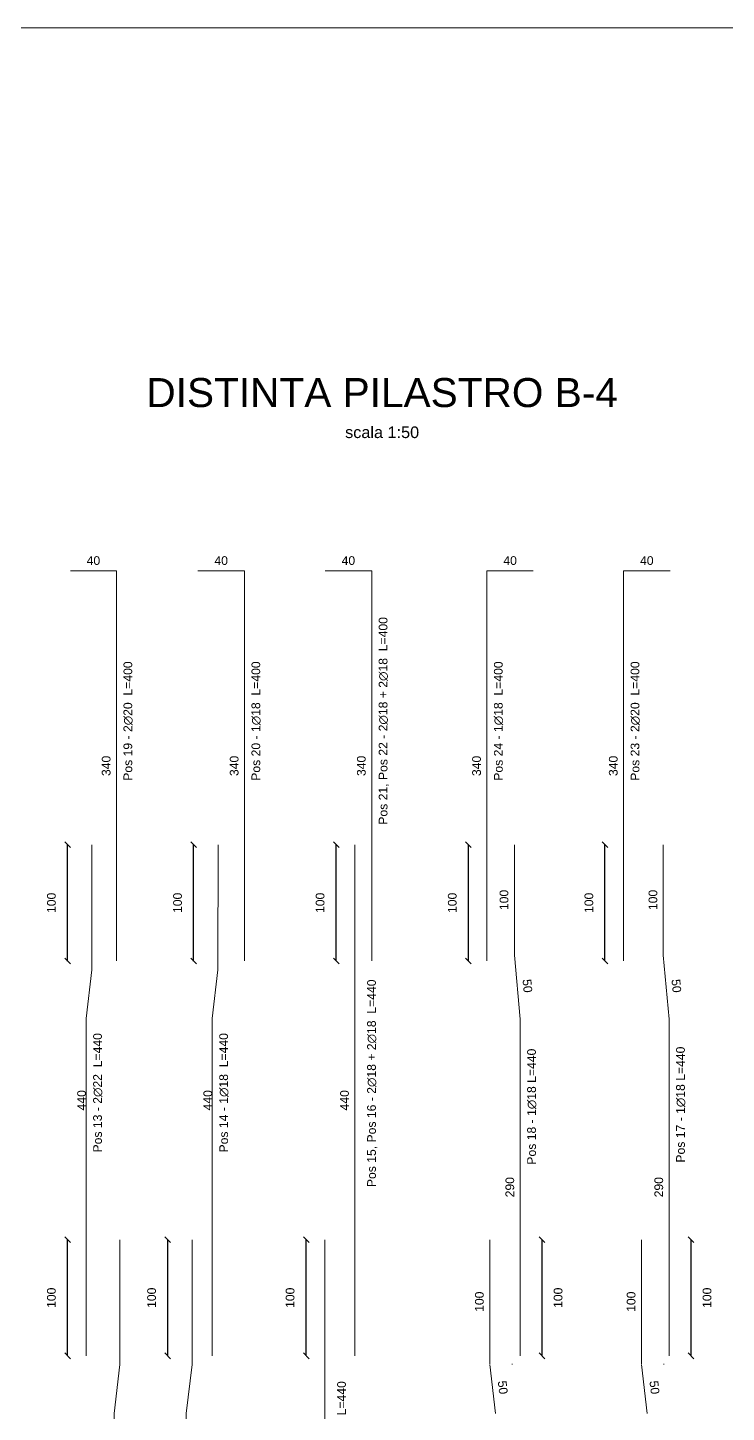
# Model space of a CAD drawing. Header units: millimetres. Extents: x -455371 to 117772, y -78417 to 116564.
# Drawn here: x -417118 to -411110, y 58303 to 70223 of the extents above; entities that cross this region are included whole.
import ezdxf

# ---------------------------------------------------------------- set-up
doc = ezdxf.new("R2010")
doc.units = ezdxf.units.MM
doc.layers.get('0').update_dxf_attribs({"color": 255})
for name, color, linetype, lineweight in [('armature', 5, 'Continuous', 18), ('quote', 5, 'Continuous', 15), ('Scritte', 7, 'Continuous', 15)]:
    doc.layers.add(name, color=color, linetype=linetype, lineweight=lineweight)
doc.styles.get("Standard").update_dxf_attribs({"font": 'arial.ttf'})
doc.dimstyles.new('per distinte 1 a 50', dxfattribs={"dimtxt": 75, "dimasz": 150, "dimexe": 0.18, "dimexo": 250, "dimgap": 50, "dimtad": 1, "dimdec": 0, "dimlfac": 0.1, "dimzin": 0, "dimdsep": 46, "dimtxsty": 'Standard', "dimblk": 'NONE', "dimcen": 0, "dimse1": 1, "dimse2": 1, "dimsd1": 1, "dimsd2": 1, "dimadec": 0, "dimazin": 0, "dimtfac": 1, "dimtdec": 0, "dimtix": 1, "dimtofl": 0, "dimtmove": 0, "dimatfit": 3, "dimldrblk": 'NONE', "dimfxl": 250, "dimfxlon": 1, "dimtolj": 1, "dimtzin": 0, "dimarcsym": 2})
doc.dimstyles.new('scala1 a 50', dxfattribs={"dimtxt": 75, "dimasz": 50, "dimexe": 0.18, "dimexo": 250, "dimgap": 100, "dimtad": 2, "dimdec": 0, "dimlfac": 0.1, "dimzin": 0, "dimdsep": 46, "dimtxsty": 'Standard', "dimblk": 'OBLIQUE', "dimcen": -100, "dimadec": 0, "dimazin": 0, "dimtfac": 1, "dimtdec": 0, "dimtofl": 0, "dimtmove": 0, "dimatfit": 3, "dimfxl": 250, "dimfxlon": 1, "dimtolj": 1, "dimtzin": 0, "dimarcsym": 0})

# ---------------------------------------------------------------- blocks, each defined once
blk = doc.blocks.new('*D2925')
at = {"layer": 'Defpoints', "color": 0, "transparency": 16777216}
for p in [(-416375, 59789), (-416375, 55389), (-416375, 55389)]:
    blk.add_point(p, dxfattribs=at)
at = {"layer": 'quote', "color": 0, "transparency": 16777216, "insert": (-416463, 57589), "char_height": 75, "attachment_point": 5, "rotation": 90}
blk.add_mtext('\\A1;440', dxfattribs=at)
blk = doc.blocks.new('_None')
blk = doc.blocks.new('*D3023')
at = {"layer": 'Defpoints', "color": 0, "transparency": 16777216}
for p in [(-413145, 58722), (-413145, 58722), (-413095, 58293)]:
    blk.add_point(p, dxfattribs=at)
at = {"layer": 'quote', "color": 0, "transparency": 16777216, "insert": (-413032, 58517), "char_height": 75, "attachment_point": 5, "rotation": 276.6072}
blk.add_mtext('\\A1;50', dxfattribs=at)
blk = doc.blocks.new('*D2927')
at = {"layer": 'Defpoints', "color": 0, "transparency": 16777216}
for p in [(-416566, 63189), (-416616, 58789), (-416566, 58789)]:
    blk.add_point(p, dxfattribs=at)
at = {"layer": 'quote', "color": 0, "transparency": 16777216, "insert": (-416654, 60989), "char_height": 75, "attachment_point": 5, "rotation": 90}
blk.add_mtext('\\A1;440', dxfattribs=at)
blk = doc.blocks.new('*D2928')
at = {"layer": 'Defpoints', "color": 0, "transparency": 16777216}
for p in [(-412883, 61693), (-412883, 58789), (-412883, 58789)]:
    blk.add_point(p, dxfattribs=at)
at = {"layer": 'quote', "color": 0, "transparency": 16777216, "insert": (-412971, 60241), "char_height": 75, "attachment_point": 5, "rotation": 90}
blk.add_mtext('\\A1;290', dxfattribs=at)
blk = doc.blocks.new('*D3024')
at = {"layer": 'Defpoints', "color": 0, "transparency": 16777216}
for p in [(-412933, 62239), (-412933, 62239), (-412883, 61693)]:
    blk.add_point(p, dxfattribs=at)
at = {"layer": 'quote', "color": 0, "transparency": 16777216, "insert": (-412820, 61974), "char_height": 75, "attachment_point": 5, "rotation": 275.2326}
blk.add_mtext('\\A1;50', dxfattribs=at)
blk = doc.blocks.new('*D3025')
at = {"layer": 'Defpoints', "color": 0, "transparency": 16777216}
for p in [(-412933, 63189), (-412933, 63189), (-412933, 62239)]:
    blk.add_point(p, dxfattribs=at)
at = {"layer": 'quote', "color": 0, "transparency": 16777216, "insert": (-413021, 62714), "char_height": 75, "attachment_point": 5, "rotation": 90}
blk.add_mtext('\\A1;100', dxfattribs=at)
blk = doc.blocks.new('*D2929')
at = {"layer": 'Defpoints', "color": 0, "transparency": 16777216}
for p in [(-416355, 65547), (-416355, 62189), (-416355, 62189)]:
    blk.add_point(p, dxfattribs=at)
at = {"layer": 'quote', "color": 0, "transparency": 16777216, "insert": (-416443, 63868), "char_height": 75, "attachment_point": 5, "rotation": 90}
blk.add_mtext('\\A1;340', dxfattribs=at)
blk = doc.blocks.new('*D3026')
at = {"layer": 'Defpoints', "color": 0, "transparency": 16777216}
for p in [(-416751, 65547), (-416355, 65547), (-416355, 65547)]:
    blk.add_point(p, dxfattribs=at)
at = {"layer": 'quote', "color": 0, "transparency": 16777216, "insert": (-416553, 65635), "char_height": 75, "attachment_point": 5}
blk.add_mtext('\\A1;40', dxfattribs=at)
blk = doc.blocks.new('*D2930')
at = {"layer": 'Defpoints', "color": 0, "transparency": 16777216}
for p in [(-413168, 65547), (-413168, 62189), (-413168, 62189)]:
    blk.add_point(p, dxfattribs=at)
at = {"layer": 'quote', "color": 0, "transparency": 16777216, "insert": (-413257, 63868), "char_height": 75, "attachment_point": 5, "rotation": 90}
blk.add_mtext('\\A1;340', dxfattribs=at)
blk = doc.blocks.new('*D3027')
at = {"layer": 'Defpoints', "color": 0, "transparency": 16777216}
for p in [(-413168, 65547), (-413168, 65547), (-412770, 65547)]:
    blk.add_point(p, dxfattribs=at)
at = {"layer": 'quote', "color": 0, "transparency": 16777216, "insert": (-412969, 65635), "char_height": 75, "attachment_point": 5}
blk.add_mtext('\\A1;40', dxfattribs=at)
blk = doc.blocks.new('*D3033')
at = {"layer": 'Defpoints', "color": 0, "transparency": 16777216}
for p in [(-411840, 58722), (-411839, 58722), (-411790, 58293)]:
    blk.add_point(p, dxfattribs=at)
at = {"layer": 'quote', "color": 0, "transparency": 16777216, "insert": (-411727, 58517), "char_height": 75, "attachment_point": 5, "rotation": 276.6072}
blk.add_mtext('\\A1;50', dxfattribs=at)
blk = doc.blocks.new('*D2937')
at = {"layer": 'Defpoints', "color": 0, "transparency": 16777216}
for p in [(-411601, 61693), (-411601, 58789), (-411601, 58789)]:
    blk.add_point(p, dxfattribs=at)
at = {"layer": 'quote', "color": 0, "transparency": 16777216, "insert": (-411690, 60241), "char_height": 75, "attachment_point": 5, "rotation": 90}
blk.add_mtext('\\A1;290', dxfattribs=at)
blk = doc.blocks.new('*D3034')
at = {"layer": 'Defpoints', "color": 0, "transparency": 16777216}
for p in [(-411651, 62239), (-411651, 62239), (-411601, 61693)]:
    blk.add_point(p, dxfattribs=at)
at = {"layer": 'quote', "color": 0, "transparency": 16777216, "insert": (-411539, 61974), "char_height": 75, "attachment_point": 5, "rotation": 275.2326}
blk.add_mtext('\\A1;50', dxfattribs=at)
blk = doc.blocks.new('*D3035')
at = {"layer": 'Defpoints', "color": 0, "transparency": 16777216}
for p in [(-411651, 63189), (-411651, 63189), (-411651, 62239)]:
    blk.add_point(p, dxfattribs=at)
at = {"layer": 'quote', "color": 0, "transparency": 16777216, "insert": (-411740, 62714), "char_height": 75, "attachment_point": 5, "rotation": 90}
blk.add_mtext('\\A1;100', dxfattribs=at)
blk = doc.blocks.new('*D2938')
at = {"layer": 'Defpoints', "color": 0, "transparency": 16777216}
for p in [(-411993, 65547), (-411993, 62189), (-411993, 62189)]:
    blk.add_point(p, dxfattribs=at)
at = {"layer": 'quote', "color": 0, "transparency": 16777216, "insert": (-412081, 63868), "char_height": 75, "attachment_point": 5, "rotation": 90}
blk.add_mtext('\\A1;340', dxfattribs=at)
blk = doc.blocks.new('*D3036')
at = {"layer": 'Defpoints', "color": 0, "transparency": 16777216}
for p in [(-411993, 65547), (-411993, 65547), (-411593, 65547)]:
    blk.add_point(p, dxfattribs=at)
at = {"layer": 'quote', "color": 0, "transparency": 16777216, "insert": (-411793, 65635), "char_height": 75, "attachment_point": 5}
blk.add_mtext('\\A1;40', dxfattribs=at)
blk = doc.blocks.new('*D2942')
at = {"layer": 'Defpoints', "color": 0, "transparency": 16777216}
for p in [(-413145, 59789), (-413145, 58722), (-413145, 58722)]:
    blk.add_point(p, dxfattribs=at)
at = {"layer": 'quote', "color": 0, "transparency": 16777216, "insert": (-413233, 59255), "char_height": 75, "attachment_point": 5, "rotation": 90}
blk.add_mtext('\\A1;100', dxfattribs=at)
blk = doc.blocks.new('*D2943')
at = {"layer": 'Defpoints', "color": 0, "transparency": 16777216}
for p in [(-411839, 59789), (-411839, 58722), (-411839, 58722)]:
    blk.add_point(p, dxfattribs=at)
at = {"layer": 'quote', "color": 0, "transparency": 16777216, "insert": (-411928, 59255), "char_height": 75, "attachment_point": 5, "rotation": 90}
blk.add_mtext('\\A1;100', dxfattribs=at)
blk = doc.blocks.new('*D2944')
at = {"layer": 'Defpoints', "color": 0, "transparency": 16777216}
for p in [(-415754, 59789), (-415754, 55389), (-415754, 55389)]:
    blk.add_point(p, dxfattribs=at)
at = {"layer": 'quote', "color": 0, "transparency": 16777216, "insert": (-415842, 57589), "char_height": 75, "attachment_point": 5, "rotation": 90}
blk.add_mtext('\\A1;440', dxfattribs=at)
blk = doc.blocks.new('*D2946')
at = {"layer": 'Defpoints', "color": 0, "transparency": 16777216}
for p in [(-414563, 59789), (-414563, 55389), (-414563, 55389)]:
    blk.add_point(p, dxfattribs=at)
at = {"layer": 'quote', "color": 0, "transparency": 16777216, "insert": (-414651, 57589), "char_height": 75, "attachment_point": 5, "rotation": 90}
blk.add_mtext('\\A1;440', dxfattribs=at)
blk = doc.blocks.new('*D2951')
at = {"layer": 'Defpoints', "color": 0, "transparency": 16777216}
for p in [(-415481, 63189), (-415531, 58789), (-415481, 58789)]:
    blk.add_point(p, dxfattribs=at)
at = {"layer": 'quote', "color": 0, "transparency": 16777216, "insert": (-415569, 60989), "char_height": 75, "attachment_point": 5, "rotation": 90}
blk.add_mtext('\\A1;440', dxfattribs=at)
blk = doc.blocks.new('*D2952')
at = {"layer": 'Defpoints', "color": 0, "transparency": 16777216}
for p in [(-414305, 63189), (-414305, 58789), (-414305, 58789)]:
    blk.add_point(p, dxfattribs=at)
at = {"layer": 'quote', "color": 0, "transparency": 16777216, "insert": (-414393, 60989), "char_height": 75, "attachment_point": 5, "rotation": 90}
blk.add_mtext('\\A1;440', dxfattribs=at)
blk = doc.blocks.new('*D2953')
at = {"layer": 'Defpoints', "color": 0, "transparency": 16777216}
for p in [(-415254, 65547), (-415254, 62189), (-415254, 62189)]:
    blk.add_point(p, dxfattribs=at)
at = {"layer": 'quote', "color": 0, "transparency": 16777216, "insert": (-415342, 63868), "char_height": 75, "attachment_point": 5, "rotation": 90}
blk.add_mtext('\\A1;340', dxfattribs=at)
blk = doc.blocks.new('*D3037')
at = {"layer": 'Defpoints', "color": 0, "transparency": 16777216}
for p in [(-415654, 65547), (-415254, 65547), (-415254, 65547)]:
    blk.add_point(p, dxfattribs=at)
at = {"layer": 'quote', "color": 0, "transparency": 16777216, "insert": (-415454, 65635), "char_height": 75, "attachment_point": 5}
blk.add_mtext('\\A1;40', dxfattribs=at)
blk = doc.blocks.new('*D2954')
at = {"layer": 'Defpoints', "color": 0, "transparency": 16777216}
for p in [(-414160, 65547), (-414160, 62189), (-414160, 62189)]:
    blk.add_point(p, dxfattribs=at)
at = {"layer": 'quote', "color": 0, "transparency": 16777216, "insert": (-414248, 63868), "char_height": 75, "attachment_point": 5, "rotation": 90}
blk.add_mtext('\\A1;340', dxfattribs=at)
blk = doc.blocks.new('_Oblique')
at = {"color": 0, "linetype": 'ByBlock', "lineweight": -2}
blk.add_line((-0.5, -0.5), (0.5, 0.5), dxfattribs=at)
blk = doc.blocks.new('*D2955')
at = {"layer": 'Defpoints', "color": 0, "transparency": 16777216}
for p in [(-416775, 59789), (-416616, 59789), (-416616, 58789)]:
    blk.add_point(p, dxfattribs=at)
at = {"layer": 'quote', "color": 0, "lineweight": -2, "transparency": 16777216}
for p, q in [((-416775, 59789), (-416776, 59789)), ((-416775, 58789), (-416775, 59789)), ((-416775, 58789), (-416776, 58789))]:
    blk.add_line(p, q, dxfattribs=at)
at = {"layer": 'quote', "color": 0, "lineweight": -2, "transparency": 16777216, "xscale": 50, "yscale": 50, "zscale": 50}
for p, rotation in [((-416775, 59789), 90), ((-416775, 58789), 270)]:
    blk.add_blockref('_Oblique', p, dxfattribs=dict(at, rotation=rotation))
at = {"layer": 'quote', "color": 0, "transparency": 16777216, "insert": (-416914, 59289), "char_height": 75, "attachment_point": 5, "rotation": 90}
blk.add_mtext('\\A1;100', dxfattribs=at)
blk = doc.blocks.new('*D2956')
at = {"layer": 'Defpoints', "color": 0, "transparency": 16777216}
for p in [(-416775, 63189), (-416566, 63189), (-416566, 62188)]:
    blk.add_point(p, dxfattribs=at)
at = {"layer": 'quote', "color": 0, "lineweight": -2, "transparency": 16777216}
for p, q in [((-416775, 63189), (-416776, 63189)), ((-416775, 62188), (-416775, 63189)), ((-416775, 62188), (-416776, 62188))]:
    blk.add_line(p, q, dxfattribs=at)
at = {"layer": 'quote', "color": 0, "lineweight": -2, "transparency": 16777216, "xscale": 50, "yscale": 50, "zscale": 50}
for p, rotation in [((-416775, 63189), 90), ((-416775, 62188), 270)]:
    blk.add_blockref('_Oblique', p, dxfattribs=dict(at, rotation=rotation))
at = {"layer": 'quote', "color": 0, "transparency": 16777216, "insert": (-416914, 62689), "char_height": 75, "attachment_point": 5, "rotation": 90}
blk.add_mtext('\\A1;100', dxfattribs=at)
blk = doc.blocks.new('*D2957')
at = {"layer": 'Defpoints', "color": 0, "transparency": 16777216}
for p in [(-415914, 59789), (-415754, 59789), (-415754, 58789)]:
    blk.add_point(p, dxfattribs=at)
at = {"layer": 'quote', "color": 0, "lineweight": -2, "transparency": 16777216}
for p, q in [((-415914, 59789), (-415914, 59789)), ((-415914, 58789), (-415914, 59789)), ((-415914, 58789), (-415914, 58789))]:
    blk.add_line(p, q, dxfattribs=at)
at = {"layer": 'quote', "color": 0, "lineweight": -2, "transparency": 16777216, "xscale": 50, "yscale": 50, "zscale": 50}
for p, rotation in [((-415914, 59789), 90), ((-415914, 58789), 270)]:
    blk.add_blockref('_Oblique', p, dxfattribs=dict(at, rotation=rotation))
at = {"layer": 'quote', "color": 0, "transparency": 16777216, "insert": (-416052, 59289), "char_height": 75, "attachment_point": 5, "rotation": 90}
blk.add_mtext('\\A1;100', dxfattribs=at)
blk = doc.blocks.new('*D2958')
at = {"layer": 'Defpoints', "color": 0, "transparency": 16777216}
for p in [(-414722, 59789), (-414563, 59789), (-414563, 58789)]:
    blk.add_point(p, dxfattribs=at)
at = {"layer": 'quote', "color": 0, "lineweight": -2, "transparency": 16777216}
for p, q in [((-414722, 59789), (-414723, 59789)), ((-414722, 58789), (-414722, 59789)), ((-414722, 58789), (-414723, 58789))]:
    blk.add_line(p, q, dxfattribs=at)
at = {"layer": 'quote', "color": 0, "lineweight": -2, "transparency": 16777216, "xscale": 50, "yscale": 50, "zscale": 50}
for p, rotation in [((-414722, 59789), 90), ((-414722, 58789), 270)]:
    blk.add_blockref('_Oblique', p, dxfattribs=dict(at, rotation=rotation))
at = {"layer": 'quote', "color": 0, "transparency": 16777216, "insert": (-414861, 59289), "char_height": 75, "attachment_point": 5, "rotation": 90}
blk.add_mtext('\\A1;100', dxfattribs=at)
blk = doc.blocks.new('*D2959')
at = {"layer": 'Defpoints', "color": 0, "transparency": 16777216}
for p in [(-415691, 63189), (-415481, 63189), (-415481, 62188)]:
    blk.add_point(p, dxfattribs=at)
at = {"layer": 'quote', "color": 0, "lineweight": -2, "transparency": 16777216}
for p, q in [((-415691, 63189), (-415691, 63189)), ((-415691, 62188), (-415691, 63189)), ((-415691, 62188), (-415691, 62188))]:
    blk.add_line(p, q, dxfattribs=at)
at = {"layer": 'quote', "color": 0, "lineweight": -2, "transparency": 16777216, "xscale": 50, "yscale": 50, "zscale": 50}
for p, rotation in [((-415691, 63189), 90), ((-415691, 62188), 270)]:
    blk.add_blockref('_Oblique', p, dxfattribs=dict(at, rotation=rotation))
at = {"layer": 'quote', "color": 0, "transparency": 16777216, "insert": (-415829, 62689), "char_height": 75, "attachment_point": 5, "rotation": 90}
blk.add_mtext('\\A1;100', dxfattribs=at)
blk = doc.blocks.new('*D2960')
at = {"layer": 'Defpoints', "color": 0, "transparency": 16777216}
for p in [(-414464, 63189), (-414305, 63189), (-414305, 62189)]:
    blk.add_point(p, dxfattribs=at)
at = {"layer": 'quote', "color": 0, "lineweight": -2, "transparency": 16777216}
for p, q in [((-414464, 63189), (-414465, 63189)), ((-414464, 62189), (-414464, 63189)), ((-414464, 62189), (-414465, 62189))]:
    blk.add_line(p, q, dxfattribs=at)
at = {"layer": 'quote', "color": 0, "lineweight": -2, "transparency": 16777216, "xscale": 50, "yscale": 50, "zscale": 50}
for p, rotation in [((-414464, 63189), 90), ((-414464, 62189), 270)]:
    blk.add_blockref('_Oblique', p, dxfattribs=dict(at, rotation=rotation))
at = {"layer": 'quote', "color": 0, "transparency": 16777216, "insert": (-414603, 62689), "char_height": 75, "attachment_point": 5, "rotation": 90}
blk.add_mtext('\\A1;100', dxfattribs=at)
blk = doc.blocks.new('*D2961')
at = {"layer": 'Defpoints', "color": 0, "transparency": 16777216}
for p in [(-412883, 59789), (-412694, 59789), (-412883, 58789)]:
    blk.add_point(p, dxfattribs=at)
at = {"layer": 'quote', "color": 0, "lineweight": -2, "transparency": 16777216}
for p, q in [((-412694, 59789), (-412694, 59789)), ((-412694, 58789), (-412694, 59789)), ((-412694, 58789), (-412694, 58789))]:
    blk.add_line(p, q, dxfattribs=at)
at = {"layer": 'quote', "color": 0, "lineweight": -2, "transparency": 16777216, "xscale": 50, "yscale": 50, "zscale": 50}
for p, rotation in [((-412694, 59789), 90), ((-412694, 58789), 270)]:
    blk.add_blockref('_Oblique', p, dxfattribs=dict(at, rotation=rotation))
at = {"layer": 'quote', "color": 0, "transparency": 16777216, "insert": (-412556, 59289), "char_height": 75, "attachment_point": 5, "rotation": 90}
blk.add_mtext('\\A1;100', dxfattribs=at)
blk = doc.blocks.new('*D2962')
at = {"layer": 'Defpoints', "color": 0, "transparency": 16777216}
for p in [(-411601, 59789), (-411413, 59789), (-411601, 58789)]:
    blk.add_point(p, dxfattribs=at)
at = {"layer": 'quote', "color": 0, "lineweight": -2, "transparency": 16777216}
for p, q in [((-411413, 59789), (-411413, 59789)), ((-411413, 58789), (-411413, 59789)), ((-411413, 58789), (-411413, 58789))]:
    blk.add_line(p, q, dxfattribs=at)
at = {"layer": 'quote', "color": 0, "lineweight": -2, "transparency": 16777216, "xscale": 50, "yscale": 50, "zscale": 50}
for p, rotation in [((-411413, 59789), 90), ((-411413, 58789), 270)]:
    blk.add_blockref('_Oblique', p, dxfattribs=dict(at, rotation=rotation))
at = {"layer": 'quote', "color": 0, "transparency": 16777216, "insert": (-411275, 59289), "char_height": 75, "attachment_point": 5, "rotation": 90}
blk.add_mtext('\\A1;100', dxfattribs=at)
blk = doc.blocks.new('*D2963')
at = {"layer": 'Defpoints', "color": 0, "transparency": 16777216}
for p in [(-413328, 63189), (-413168, 63189), (-413168, 62189)]:
    blk.add_point(p, dxfattribs=at)
at = {"layer": 'quote', "color": 0, "lineweight": -2, "transparency": 16777216}
for p, q in [((-413328, 63189), (-413328, 63189)), ((-413328, 62189), (-413328, 63189)), ((-413328, 62189), (-413328, 62189))]:
    blk.add_line(p, q, dxfattribs=at)
at = {"layer": 'quote', "color": 0, "lineweight": -2, "transparency": 16777216, "xscale": 50, "yscale": 50, "zscale": 50}
for p, rotation in [((-413328, 63189), 90), ((-413328, 62189), 270)]:
    blk.add_blockref('_Oblique', p, dxfattribs=dict(at, rotation=rotation))
at = {"layer": 'quote', "color": 0, "transparency": 16777216, "insert": (-413466, 62689), "char_height": 75, "attachment_point": 5, "rotation": 90}
blk.add_mtext('\\A1;100', dxfattribs=at)
blk = doc.blocks.new('*D2964')
at = {"layer": 'Defpoints', "color": 0, "transparency": 16777216}
for p in [(-412153, 63189), (-411993, 63189), (-411993, 62189)]:
    blk.add_point(p, dxfattribs=at)
at = {"layer": 'quote', "color": 0, "lineweight": -2, "transparency": 16777216}
for p, q in [((-412153, 63189), (-412153, 63189)), ((-412153, 62189), (-412153, 63189)), ((-412153, 62189), (-412153, 62189))]:
    blk.add_line(p, q, dxfattribs=at)
at = {"layer": 'quote', "color": 0, "lineweight": -2, "transparency": 16777216, "xscale": 50, "yscale": 50, "zscale": 50}
for p, rotation in [((-412153, 63189), 90), ((-412153, 62189), 270)]:
    blk.add_blockref('_Oblique', p, dxfattribs=dict(at, rotation=rotation))
at = {"layer": 'quote', "color": 0, "transparency": 16777216, "insert": (-412291, 62689), "char_height": 75, "attachment_point": 5, "rotation": 90}
blk.add_mtext('\\A1;100', dxfattribs=at)
blk = doc.blocks.new('*D2969')
at = {"layer": 'Defpoints', "color": 0, "transparency": 16777216}
for p in [(-414560, 65547), (-414160, 65547), (-414160, 65547)]:
    blk.add_point(p, dxfattribs=at)
at = {"layer": 'quote', "color": 0, "transparency": 16777216, "insert": (-414360, 65635), "char_height": 75, "attachment_point": 5}
blk.add_mtext('\\A1;40', dxfattribs=at)

msp = doc.modelspace()

# ---------------------------------------------------------------- linework, layer by layer
at = {"layer": 'armature'}
for p, q in [((-412932.6, 63188.5), (-412932.6, 62238.5)), ((-411651.5, 63188.5), (-411651.5, 62238.5)), ((-412932.6, 62238.5), (-412882.6, 61688.5)), ((-411651.5, 62238.5), (-411601.5, 61688.5)), ((-412882.6, 61688.5), (-412882.6, 58788.5)), ((-411601.5, 61688.5), (-411601.5, 58788.5)), ((-413144.5, 58721.6), (-413144.5, 59788.5)), ((-411839.5, 58721.6), (-411839.5, 59788.5)), ((-413094.8, 58292.6), (-413144, 58713.5)), ((-411789.8, 58292.6), (-411839, 58713.5))]:
    msp.add_line(p, q, dxfattribs=at)
for points in [[(-416354.7, 65546.5), (-416554.7, 65546.5), (-416751.3, 65546.5)], [(-416354.7, 65546.5), (-416354.7, 62188.5)], [(-415253.9, 65546.5), (-415453.9, 65546.5), (-415653.9, 65546.5)], [(-415253.9, 65546.5), (-415253.9, 62188.5)], [(-414159.6, 65546.5), (-414359.6, 65546.5), (-414559.6, 65546.5)], [(-414159.6, 65546.5), (-414159.6, 62188.5)], [(-413168.4, 65546.5), (-412968.4, 65546.5), (-412769.8, 65546.5)], [(-413168.4, 65546.5), (-413168.4, 62188.5)], [(-411992.8, 65546.5), (-411792.8, 65546.5), (-411592.8, 65546.5)], [(-411992.8, 65546.5), (-411992.8, 62188.5)], [(-416565.8, 63188.5), (-416566.3, 62113.5), (-416615.5, 61692.6), (-416615.5, 58788.5)], [(-415481, 63188.5), (-415481.5, 62113.5), (-415530.7, 61692.6), (-415530.7, 58788.5)], [(-414304.7, 63188.5), (-414304.7, 58788.5)], [(-416325.4, 59788.5), (-416325.9, 58713.5), (-416375.1, 58292.6), (-416375.1, 55388.5)], [(-415704.5, 59788.5), (-415704.9, 58713.5), (-415754.2, 58292.6), (-415754.2, 55388.5)], [(-414562.6, 59788.5), (-414562.6, 55388.5)]]:
    msp.add_lwpolyline(points, dxfattribs=at)
for centre in [(-412882.6, 58721.6), (-411577.5, 58721.6)]:
    msp.add_arc(centre, 70, 180, 186.67007, dxfattribs=at)
at = {"layer": 'quote'}
msp.add_lwpolyline([(-455370.7, 70223.3), (-403722.5, 70223.3), (-403722.5, 47890.5), (-455370.7, 47890.5)], close=True, dxfattribs=at)

# ---------------------------------------------------------------- texts
at = {"layer": 'Scritte', "insert": (-416148.4, 67207), "char_height": 250, "attachment_point": 1}
msp.add_mtext_dynamic_manual_height_columns('\\pxqc;DISTINTA PILASTRO B-4\\P{\\H0.4x;scala 1:50}', width=4157.534, gutter_width=12.5, heights=[0], dxfattribs=at)
at = {"layer": 'Scritte', "char_height": 75, "rotation": 90}
for s, width, heights, insert, attachment_point in [('\\pxt16;Pos 21, Pos 22 - 2∅18 + 2∅18  L=400', 1833.79, [0], (-414099.1, 63361.8), 1), ('Pos 19 - 2∅20  L=400', 1233.302, [0], (-416294.2, 63740.1), 1), ('Pos 20 - 1∅18  L=400', 1233.302, [0], (-415193.4, 63740.1), 1), ('Pos 24 - 1∅18  L=400', 1233.302, [0], (-413107.9, 63740.1), 1), ('Pos 23 - 2∅20  L=400', 1233.302, [0], (-411932.3, 63740.1), 1), ('Pos 15, Pos 16 - 2∅18 + 2∅18  L=440', 1872.833, [92.6], (-414109.5, 60241.6), 7), ('Pos 13 - 2∅22  L=440', 1233.302, [0], (-416555, 60539.9), 1), ('Pos 14 - 1∅18  L=440', 1102.538, [0], (-415470.2, 60539.9), 1), ('Pos 18 - 1∅18 L=440 ', 1136.46, [0], (-412822.1, 60435), 1), ('Pos 17 - 1∅18 L=440 ', 1136.46, [0], (-411541, 60452.6), 1), ('Pos 9, Pos 10 - 2∅18 + 2∅18  L=440', 1872.833, [92.6], (-414367.5, 56841.6), 7)]:
    msp.add_mtext_dynamic_manual_height_columns(s, width=width, gutter_width=12.5, heights=heights, dxfattribs=dict(at, insert=insert, attachment_point=attachment_point))

# ---------------------------------------------------------------- dimensions: what is measured, and where the dimension line sits
at = {"layer": 'quote'}
for p1, p2, picture, middle in [((-416751.3, 65546.5), (-416354.7, 65546.5), '*D3026', (-416553, 65634.8)), ((-415653.9, 65546.5), (-415253.9, 65546.5), '*D3037', (-415453.9, 65634.8)), ((-414559.6, 65546.5), (-414159.6, 65546.5), '*D2969', (-414359.6, 65634.8)), ((-412769.8, 65546.5), (-413168.4, 65546.5), '*D3027', (-412969.1, 65634.8)), ((-411592.8, 65546.5), (-411992.8, 65546.5), '*D3036', (-411792.8, 65634.8))]:
    dim = msp.add_aligned_dim(p1=p1, p2=p2, distance=0, dimstyle='per distinte 1 a 50', dxfattribs=at)
    dim.commit()
    dim.dimension.update_dxf_attribs({"geometry": picture, "text_midpoint": middle})
for base, p1, p2, text, picture, middle in [((-416354.7, 62188.5), (-416354.7, 65546.5), (-416354.7, 62188.5), '340', '*D2929', (-416443, 63867.5)), ((-415253.9, 62188.5), (-415253.9, 65546.5), (-415253.9, 62188.5), '340', '*D2953', (-415342.2, 63867.5)), ((-414159.6, 62188.5), (-414159.6, 65546.5), (-414159.6, 62188.5), '340', '*D2954', (-414247.9, 63867.5)), ((-413168.4, 62188.5), (-413168.4, 65546.5), (-413168.4, 62188.5), '340', '*D2930', (-413256.7, 63867.5)), ((-411992.8, 62188.5), (-411992.8, 65546.5), (-411992.8, 62188.5), '340', '*D2938', (-412081.1, 63867.5)), ((-412932.6, 63188.5), (-412932.6, 62238.5), (-412932.6, 63188.5), '100', '*D3025', (-413020.9, 62713.5)), ((-411651.5, 63188.5), (-411651.5, 62238.5), (-411651.5, 63188.5), '100', '*D3035', (-411739.8, 62713.5)), ((-413144.5, 58721.5), (-413144.5, 59788.5), (-413144.5, 58721.5), '100', '*D2942', (-413232.8, 59255)), ((-411839.5, 58721.5), (-411839.5, 59788.5), (-411839.5, 58721.5), '100', '*D2943', (-411927.7, 59255))]:
    dim = msp.add_linear_dim(base=base, p1=p1, p2=p2, angle=90, text=text, dimstyle='per distinte 1 a 50', dxfattribs=at)
    dim.commit()
    dim.dimension.update_dxf_attribs({"geometry": picture, "text_midpoint": middle})
for base, p1, p2, dimstyle, picture, middle in [((-416775.3, 63188.5), (-416566.3, 62188.5), (-416565.8, 63188.5), 'scala1 a 50', '*D2956', (-416913.6, 62688.5)), ((-416565.8, 58788.5), (-416565.8, 63188.5), (-416615.5, 58788.5), 'per distinte 1 a 50', '*D2927', (-416654.1, 60988.5)), ((-415690.6, 63188.5), (-415481.5, 62188.5), (-415481, 63188.5), 'scala1 a 50', '*D2959', (-415828.8, 62688.5)), ((-415481, 58788.5), (-415481, 63188.5), (-415530.7, 58788.5), 'per distinte 1 a 50', '*D2951', (-415569.3, 60988.5)), ((-414464.5, 63188.5), (-414304.7, 62188.5), (-414304.7, 63188.5), 'scala1 a 50', '*D2960', (-414602.8, 62688.5)), ((-414304.7, 58788.5), (-414304.7, 63188.5), (-414304.7, 58788.5), 'per distinte 1 a 50', '*D2952', (-414392.9, 60988.5)), ((-413328.2, 63188.5), (-413168.4, 62188.5), (-413168.4, 63188.5), 'scala1 a 50', '*D2963', (-413466.5, 62688.5)), ((-412152.7, 63188.5), (-411992.8, 62188.5), (-411992.8, 63188.5), 'scala1 a 50', '*D2964', (-412290.9, 62688.5)), ((-412882.6, 58788.5), (-412882.6, 61692.6), (-412882.6, 58788.5), 'per distinte 1 a 50', '*D2928', (-412970.9, 60240.5)), ((-411601.5, 58788.5), (-411601.5, 61692.6), (-411601.5, 58788.5), 'per distinte 1 a 50', '*D2937', (-411689.8, 60240.5)), ((-416775.3, 59788.5), (-416615.5, 58788.5), (-416615.5, 59788.5), 'scala1 a 50', '*D2955', (-416913.6, 59288.5)), ((-416375.1, 55388.5), (-416375.1, 59788.5), (-416375.1, 55388.5), 'per distinte 1 a 50', '*D2925', (-416463.4, 57588.5)), ((-415914, 59788.5), (-415754.2, 58788.5), (-415754.2, 59788.5), 'scala1 a 50', '*D2957', (-416052.3, 59288.5)), ((-415754.2, 55388.5), (-415754.2, 59788.5), (-415754.2, 55388.5), 'per distinte 1 a 50', '*D2944', (-415842.5, 57588.5)), ((-414722.4, 59788.5), (-414562.6, 58788.5), (-414562.6, 59788.5), 'scala1 a 50', '*D2958', (-414860.7, 59288.5)), ((-414562.6, 55388.5), (-414562.6, 59788.5), (-414562.6, 55388.5), 'per distinte 1 a 50', '*D2946', (-414650.9, 57588.5)), ((-412694.5, 59788.5), (-412882.6, 58788.5), (-412882.6, 59788.5), 'scala1 a 50', '*D2961', (-412556.2, 59288.5)), ((-411413.4, 59788.5), (-411601.5, 58788.5), (-411601.5, 59788.5), 'scala1 a 50', '*D2962', (-411275.1, 59288.5))]:
    dim = msp.add_linear_dim(base=base, p1=p1, p2=p2, angle=90, dimstyle=dimstyle, dxfattribs=at)
    dim.commit()
    dim.dimension.update_dxf_attribs({"geometry": picture, "text_midpoint": middle})
for p1, p2, distance, picture, middle in [((-412882.6, 61692.6), (-412932.6, 62238.5), 0, '*D3024', (-412819.7, 61973.6)), ((-411601.5, 61692.6), (-411651.5, 62238.5), 0, '*D3034', (-411538.5, 61973.6)), ((-413094.8, 58292.6), (-413144.5, 58721.6), 0.5, '*D3023', (-413032.4, 58517.2)), ((-411789.8, 58292.6), (-411839.5, 58721.6), 0.5, '*D3033', (-411727.4, 58517.2))]:
    dim = msp.add_aligned_dim(p1=p1, p2=p2, distance=distance, text='50', dimstyle='per distinte 1 a 50', dxfattribs=at)
    dim.commit()
    dim.dimension.update_dxf_attribs({"geometry": picture, "text_midpoint": middle})

doc.saveas('drawing.dxf')
